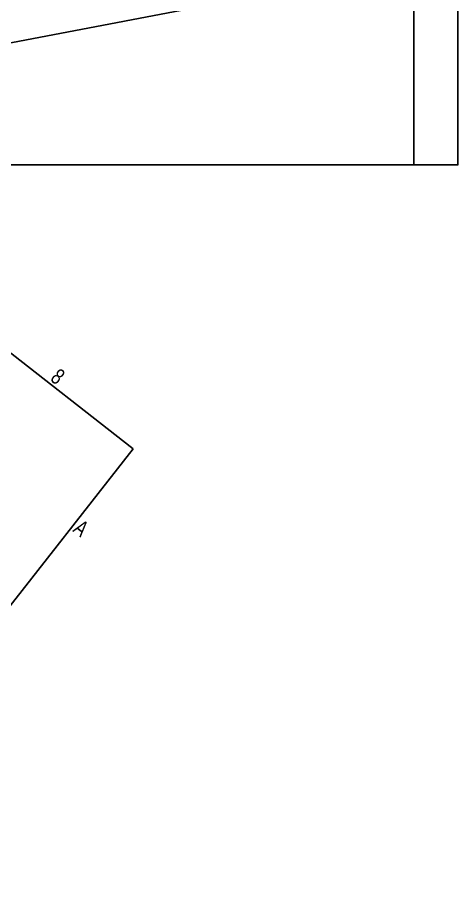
# Model space of a CAD drawing. Header units: millimetres. Extents: x -605 to 8012, y -2292 to 5879.
# Drawn here: x 1886 to 2231, y 823 to 1503 of the extents above; entities that cross this region are included whole.
import ezdxf

# ---------------------------------------------------------------- set-up
doc = ezdxf.new("R2010")
doc.units = ezdxf.units.MM
doc.header["$LTSCALE"] = 5
doc.layers.get('0').update_dxf_attribs({"lineweight": 25})
doc.layers.add('AM_5', color=3, linetype='Continuous', lineweight=25)
doc.layers.add('Legenda', color=7, linetype='Continuous', lineweight=25)
doc.styles.get("Standard").update_dxf_attribs({"font": 'SwissCL.ttf'})
doc.styles.add('Texto_2_5 - LNLS', font='SwissCL.ttf')
doc.dimstyles.new('Standard$0', dxfattribs={"dimscale": 5, "dimtxt": 0.18, "dimasz": 4.572, "dimexe": 0.18, "dimexo": 0.0625, "dimgap": 0.09, "dimtad": 0, "dimtih": 1, "dimtoh": 1, "dimdec": 4, "dimzin": 0, "dimdsep": 46, "dimtxsty": 'Standard', "dimblk": 'CLOSED', "dimcen": 0.09, "dimadec": 0, "dimazin": 0, "dimtfac": 1, "dimtdec": 4, "dimtofl": 0, "dimtmove": 0, "dimatfit": 3, "dimfxl": 1, "dimtolj": 1, "dimtzin": 0, "dimarcsym": 0})

# ---------------------------------------------------------------- blocks, each defined once
blk = doc.blocks.new('Borders A3')
at = {"layer": 'Legenda'}
for p, q in [((25, 287), (410, 287)), ((410, 287), (410, 10))]:
    blk.add_line(p, q, dxfattribs=at)
at = {"layer": 'Legenda', "color": 236, "true_color": 0x800040, "char_height": 2.5, "style": 'Texto_2_5 - LNLS'}
for s, insert, attachment_point in [('8', (393.75, 287.4), 8), ('A', (410.4, 272.25), 4)]:
    blk.add_mtext(s, dxfattribs=dict(at, insert=insert, attachment_point=attachment_point))
blk = doc.blocks.new('*D26')
at = {"layer": 'AM_5', "color": 0, "lineweight": -2, "transparency": 16777216}
for p, q in [((2195.87, 1543.7), (2230.38, 1543.7)), ((2230.2, 1543.52), (2230.2, 1465.91)), ((2230.2, 1387.93), (2230.2, 1465.54)), ((2195.87, 1387.75), (2230.38, 1387.75))]:
    blk.add_line(p, q, dxfattribs=at)
at = {"layer": 'AM_5', "color": 0, "transparency": 16777216}
for points in [[(2230.17, 1543.52), (2230.23, 1543.52), (2230.2, 1543.7)], [(2230.17, 1387.93), (2230.23, 1387.93), (2230.2, 1387.75)]]:
    blk.add_solid(points, dxfattribs=at)
at = {"layer": 'Defpoints', "color": 0, "transparency": 16777216}
for p in [(2195.81, 1543.7), (2195.81, 1387.75), (2230.2, 1387.75)]:
    blk.add_point(p, dxfattribs=at)
at = {"layer": 'AM_5', "color": 0, "transparency": 16777216, "insert": (2230.2, 1465.73), "char_height": 0.18, "attachment_point": 5}
blk.add_mtext('\\A1;155.9457', dxfattribs=at)

msp = doc.modelspace()

# ---------------------------------------------------------------- linework, layer by layer
for p, q in [((1482.3628, 1407.25446), (2195.81165, 1543.69921)), ((2195.81165, 1387.75348), (2195.81165, 1543.69921)), ((-604.69067, 1387.75348), (2195.81165, 1387.75348))]:
    msp.add_line(p, q)

# ---------------------------------------------------------------- block references
at = {"xscale": 5, "yscale": 5, "zscale": 5, "rotation": 321.9178935800178}
msp.add_blockref('Borders A3', (-522.57908, 1300.35432), dxfattribs=at)

# ---------------------------------------------------------------- dimensions: what is measured, and where the dimension line sits
at = {"layer": 'AM_5'}
dim = msp.add_linear_dim(base=(2230.19846, 1387.75348), p1=(2195.81165, 1543.69921), p2=(2195.81165, 1387.75348), angle=90, dimstyle='Standard$0', override={"dimscale": 1, "dimasz": 0.18, "dimpost": ''}, dxfattribs=at)
dim.commit()
dim.dimension.update_dxf_attribs({"geometry": '*D26', "text_midpoint": (2230.19846, 1465.72634)})

doc.saveas('drawing.dxf')
